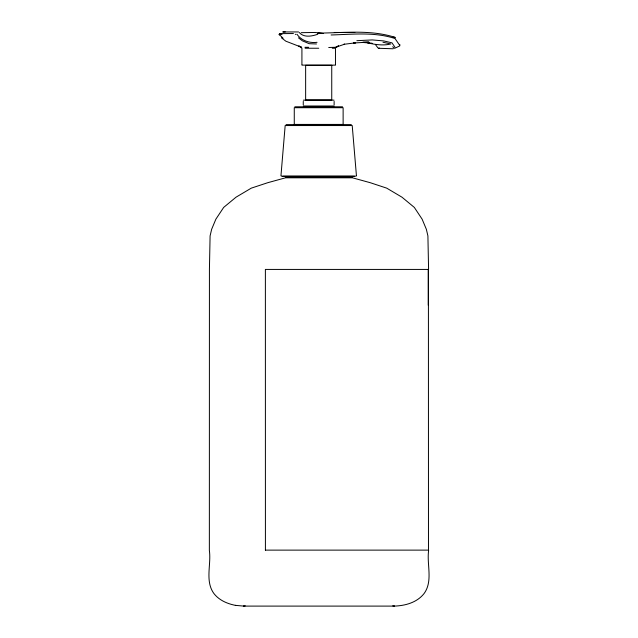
<?xml version="1.0" encoding="UTF-8"?>
<svg xmlns="http://www.w3.org/2000/svg" width="638" height="638" viewBox="0 0 638 638"><rect width="100%" height="100%" fill="white"/><g stroke="black" fill="none" stroke-linecap="round" stroke-linejoin="round"><path stroke-width="0.96" d="M265.416 550.123L265.384 269.427L428.409 269.427L428.473 550.123L265.352 550.123M303.265 104.879L303.265 101.394M334.121 104.879L334.121 101.394M279.189 34.699L279.412 33.902L279.388 35.074M280.967 175.633L285.17 125.55L352.216 125.55L356.427 175.633M399.922 44.692L399.787 45.888L395.225 48.065L393.997 48.281L392.737 46.67M336.242 47.268L338.563 45.848L335.692 47.284L328.722 47.491M335.692 47.284L344.592 44.189L343.858 44.309L355.645 42.802L353.564 43.001L368.916 42.116L363.022 42.116M394.204 606.1C405.138 605.781 416.813 602.607 423.919 593.755C433.266 581.298 426.591 564.566 428.64 550.403M317.796 34.237C311.91 36.318 303.887 37.889 299.262 32.514M375.519 44.644L377.768 47.698L378.478 48.281L379.45 48.065M245.247 605.845L243.525 606.1L394.475 606.1L392.753 605.845M279.165 34.364L282.012 34.324M301.303 32.674L314.981 32.474L323.283 33.495L317.668 33.296M331.122 34.97C352.383 34.396 374.434 31.772 394.986 38.511L399.5 45.043M318.187 33.104C343.746 32.945 370.263 29.404 395.01 37.347L395.193 37.833M356.849 40.696L372.257 39.923L383.725 40.92L391.987 42.85L394.962 47.22M279.835 33.631L293.424 33.543M285.282 31.9L282.762 31.948L298.512 31.948M317.054 42.315C309.582 43.344 301.327 40.641 296.981 34.261M354.848 32.49L334.288 32.458M304.916 47.292L308.609 47.292M305.147 48.241L318.745 48.241M332.294 48.241L335.468 48.241L335.468 64.765M393.144 48.775L378.478 48.281M301.989 65.124L335.405 65.124M305.578 65.299L331.816 65.299M305.594 99.951L331.8 99.951M303.337 100.158L334.057 100.158M303.265 106.004L334.121 106.004M294.86 106.793L342.526 106.793M294.014 124.418L343.38 124.418M286.071 124.593L351.323 124.593M281.206 176.144L356.187 176.144M282.873 176.311L354.521 176.311M285.664 177.037L352.343 177.037M428.576 269.148L427.907 235.9L426.344 229.257L422.133 219.177L414.325 207.414L401.964 197.182L386.708 188.138L370.239 182.699L352.447 177.803L285.553 177.803L267.761 182.699L251.292 188.138L236.036 197.182L223.675 207.414L215.867 219.177L211.656 229.257L210.093 235.9L209.424 269.148L209.36 550.403C211.409 564.566 204.734 581.298 214.081 593.755C219.328 600.35 227.272 603.723 235.35 605.35L235.653 605.35M316.48 43.966L309.175 43.687L302.404 40.84L298.432 37.801M295.29 34.332L295.904 34.364M362.36 42.419L369.936 43.041L367.616 42.842C375.04 44.62 383.422 45.848 390.823 43.966L382.967 42.252M393.12 37.187L395.01 37.347M235.35 605.35L243.796 606.1M370.678 43.017L372.425 43.392M283.105 38.272L280.05 35.265M281.438 37.801L285.832 41.183L301.646 47.3L298.799 45.952L301.918 48.241L301.918 64.765M428.257 269.427L428.265 305.259M343.124 123.9L343.124 107.71L294.27 107.71L294.27 123.9M331.744 65.491L331.744 99.688M305.642 65.491L305.642 99.688"/></g></svg>
